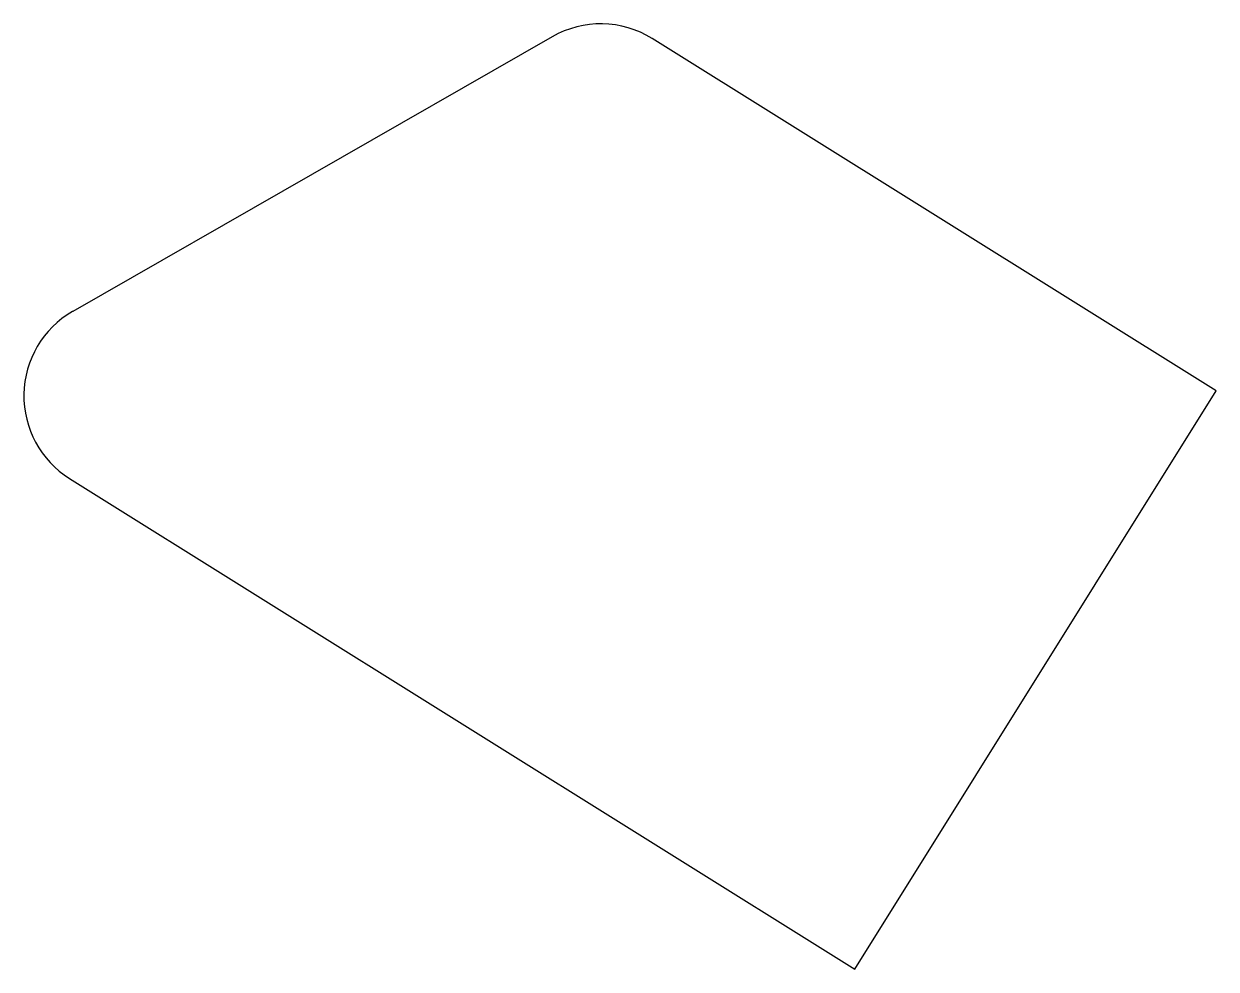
# Model space of a CAD drawing. Header units: millimetres. Extents: x -7.5 to 41.5, y 22.3 to 61.1.
import ezdxf

# ---------------------------------------------------------------- set-up
doc = ezdxf.new("R2010")
doc.units = ezdxf.units.MM

msp = doc.modelspace()

# ---------------------------------------------------------------- linework, layer by layer
msp.add_lwpolyline([(26.671, 22.316), (41.509, 46.062), (18.343, 60.537, 0.275753), (14.243, 60.61), (-5.45, 49.332, 0.000734), (-5.461, 49.326, 0.565833), (-5.581, 42.47)], format="xyb", close=True)

doc.saveas('drawing.dxf')
